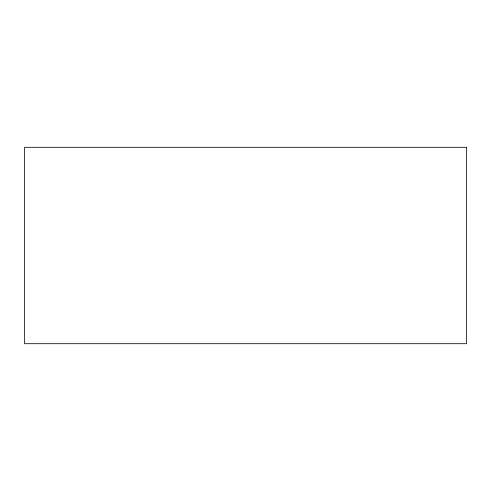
<?xml version="1.0" encoding="UTF-8"?>
<svg xmlns="http://www.w3.org/2000/svg" width="491" height="491" viewBox="0 0 491 491"><rect width="100%" height="100%" fill="white"/><g stroke="black" fill="none" stroke-linecap="round" stroke-linejoin="round"><path stroke-width="0.74" d="M466.45 147.3L24.55 147.3L24.55 343.7L466.45 343.7L466.45 147.3"/></g></svg>
